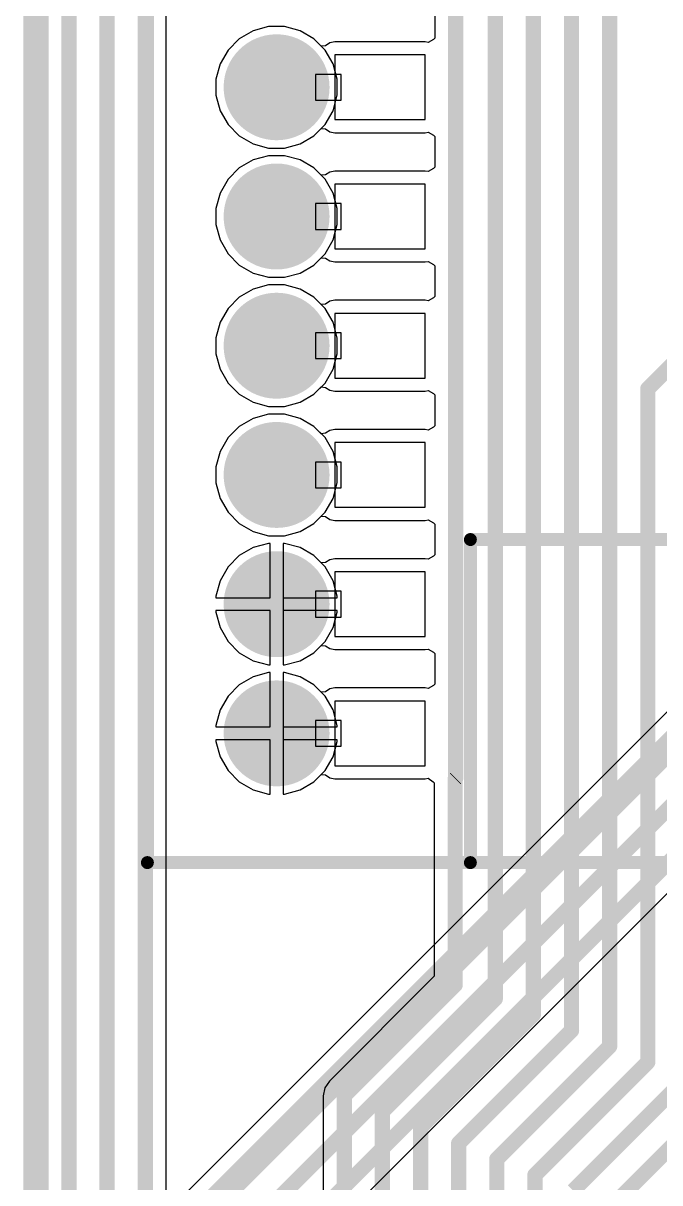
# Model space of a CAD drawing. Header units: inches. Extents: x -0.01 to 4.3, y -0.01 to 7.88.
# Drawn here: x 2.457 to 2.949, y 5.09 to 5.987 of the extents above; entities that cross this region are included whole.
import ezdxf

# ---------------------------------------------------------------- set-up
doc = ezdxf.new("R2010")
doc.units = ezdxf.units.IN
doc.header["$MEASUREMENT"] = 0
for name, color, linetype in [('Bottom Layer', 5, 'Continuous'), ('Bottom Solder', 6, 'Continuous'), ('Mechanical 1', 6, 'Continuous'), ('Multi-Layer', 9, 'Continuous'), ('Pad Holes', 156, 'Continuous'), ('Top Layer', 1, 'Continuous'), ('Top Overlay', 2, 'Continuous'), ('Top Solder', 216, 'Continuous')]:
    doc.layers.add(name, color=color, linetype=linetype)

# ---------------------------------------------------------------- blocks, each defined once
blk = doc.blocks.new('B___P____32')
at = {"layer": 'Bottom Layer'}
h = blk.add_hatch(color=5, dxfattribs=at)
edge = h.paths.add_edge_path()
edge.add_arc((0.3, 0.95), 0.037, 0, 360)
h = blk.add_hatch(color=5, dxfattribs=at)
edge = h.paths.add_edge_path()
edge.add_arc((0.3, 0.85), 0.037, 0, 360)
h = blk.add_hatch(color=5, dxfattribs=at)
edge = h.paths.add_edge_path()
edge.add_arc((0.3, 0.75), 0.037, 0, 360)
h = blk.add_hatch(color=5, dxfattribs=at)
edge = h.paths.add_edge_path()
edge.add_arc((0.3, 0.65), 0.037, 0, 360)
h = blk.add_hatch(color=5, dxfattribs=at)
edge = h.paths.add_edge_path()
edge.add_arc((0.3, 0.55), 0.037, 0, 360)
h = blk.add_hatch(color=5, dxfattribs=at)
edge = h.paths.add_edge_path()
edge.add_arc((0.3, 0.45), 0.037, 0, 360)
at = {"layer": 'Bottom Solder'}
h = blk.add_hatch(color=6, dxfattribs=at)
edge = h.paths.add_edge_path()
edge.add_arc((0.3, 0.95), 0.041, 0, 360)
h = blk.add_hatch(color=6, dxfattribs=at)
edge = h.paths.add_edge_path()
edge.add_arc((0.3, 0.85), 0.041, 0, 360)
h = blk.add_hatch(color=6, dxfattribs=at)
edge = h.paths.add_edge_path()
edge.add_arc((0.3, 0.75), 0.041, 0, 360)
h = blk.add_hatch(color=6, dxfattribs=at)
edge = h.paths.add_edge_path()
edge.add_arc((0.3, 0.65), 0.041, 0, 360)
h = blk.add_hatch(color=6, dxfattribs=at)
edge = h.paths.add_edge_path()
edge.add_arc((0.3, 0.55), 0.041, 0, 360)
h = blk.add_hatch(color=6, dxfattribs=at)
edge = h.paths.add_edge_path()
edge.add_arc((0.3, 0.45), 0.041, 0, 360)
at = {"layer": 'Multi-Layer'}
h = blk.add_hatch(color=9, dxfattribs=at)
edge = h.paths.add_edge_path()
edge.add_arc((0.3, 0.95), 0.037, 0, 360)
h = blk.add_hatch(color=9, dxfattribs=at)
edge = h.paths.add_edge_path()
edge.add_arc((0.3, 0.85), 0.037, 0, 360)
h = blk.add_hatch(color=9, dxfattribs=at)
edge = h.paths.add_edge_path()
edge.add_arc((0.3, 0.75), 0.037, 0, 360)
h = blk.add_hatch(color=9, dxfattribs=at)
edge = h.paths.add_edge_path()
edge.add_arc((0.3, 0.65), 0.037, 0, 360)
h = blk.add_hatch(color=9, dxfattribs=at)
edge = h.paths.add_edge_path()
edge.add_arc((0.3, 0.55), 0.037, 0, 360)
h = blk.add_hatch(color=9, dxfattribs=at)
edge = h.paths.add_edge_path()
edge.add_arc((0.3, 0.45), 0.037, 0, 360)
at = {"layer": 'Pad Holes'}
h = blk.add_hatch(color=7, dxfattribs=at)
edge = h.paths.add_edge_path()
edge.add_arc((0.3, 0.95), 0.02, 0, 360)
h = blk.add_hatch(color=7, dxfattribs=at)
edge = h.paths.add_edge_path()
edge.add_arc((0.3, 0.85), 0.02, 0, 360)
h = blk.add_hatch(color=7, dxfattribs=at)
edge = h.paths.add_edge_path()
edge.add_arc((0.3, 0.75), 0.02, 0, 360)
h = blk.add_hatch(color=7, dxfattribs=at)
edge = h.paths.add_edge_path()
edge.add_arc((0.3, 0.65), 0.02, 0, 360)
h = blk.add_hatch(color=7, dxfattribs=at)
edge = h.paths.add_edge_path()
edge.add_arc((0.3, 0.55), 0.02, 0, 360)
h = blk.add_hatch(color=7, dxfattribs=at)
edge = h.paths.add_edge_path()
edge.add_arc((0.3, 0.45), 0.02, 0, 360)
at = {"layer": 'Top Layer'}
h = blk.add_hatch(color=1, dxfattribs=at)
edge = h.paths.add_edge_path()
edge.add_arc((0.3, 0.95), 0.037, 0, 360)
h = blk.add_hatch(color=1, dxfattribs=at)
edge = h.paths.add_edge_path()
edge.add_arc((0.3, 0.85), 0.037, 0, 360)
h = blk.add_hatch(color=1, dxfattribs=at)
edge = h.paths.add_edge_path()
edge.add_arc((0.3, 0.75), 0.037, 0, 360)
h = blk.add_hatch(color=1, dxfattribs=at)
edge = h.paths.add_edge_path()
edge.add_arc((0.3, 0.65), 0.037, 0, 360)
h = blk.add_hatch(color=1, dxfattribs=at)
edge = h.paths.add_edge_path()
edge.add_arc((0.3, 0.55), 0.037, 0, 360)
h = blk.add_hatch(color=1, dxfattribs=at)
edge = h.paths.add_edge_path()
edge.add_arc((0.3, 0.45), 0.037, 0, 360)
at = {"layer": 'Top Solder'}
h = blk.add_hatch(color=216, dxfattribs=at)
edge = h.paths.add_edge_path()
edge.add_arc((0.3, 0.95), 0.041, 0, 360)
h = blk.add_hatch(color=216, dxfattribs=at)
edge = h.paths.add_edge_path()
edge.add_arc((0.3, 0.85), 0.041, 0, 360)
h = blk.add_hatch(color=216, dxfattribs=at)
edge = h.paths.add_edge_path()
edge.add_arc((0.3, 0.75), 0.041, 0, 360)
h = blk.add_hatch(color=216, dxfattribs=at)
edge = h.paths.add_edge_path()
edge.add_arc((0.3, 0.65), 0.041, 0, 360)
h = blk.add_hatch(color=216, dxfattribs=at)
edge = h.paths.add_edge_path()
edge.add_arc((0.3, 0.55), 0.041, 0, 360)
h = blk.add_hatch(color=216, dxfattribs=at)
edge = h.paths.add_edge_path()
edge.add_arc((0.3, 0.45), 0.041, 0, 360)
at = {"layer": 'Bottom Layer'}
for p, q in [((0.255, 0.975), (0.185, 0.975)), ((0.185, 0.975), (0.185, 0.925)), ((0.255, 0.925), (0.255, 0.975)), ((0.27, 0.96), (0.25, 0.96)), ((0.25, 0.96), (0.25, 0.94)), ((0.27, 0.94), (0.27, 0.96)), ((0.25, 0.94), (0.27, 0.94)), ((0.185, 0.925), (0.255, 0.925)), ((0.255, 0.875), (0.185, 0.875)), ((0.185, 0.875), (0.185, 0.825)), ((0.255, 0.825), (0.255, 0.875)), ((0.27, 0.86), (0.25, 0.86)), ((0.25, 0.86), (0.25, 0.84)), ((0.27, 0.84), (0.27, 0.86)), ((0.25, 0.84), (0.27, 0.84)), ((0.185, 0.825), (0.255, 0.825)), ((0.255, 0.775), (0.185, 0.775)), ((0.185, 0.775), (0.185, 0.725)), ((0.255, 0.725), (0.255, 0.775)), ((0.27, 0.76), (0.25, 0.76)), ((0.25, 0.76), (0.25, 0.74)), ((0.27, 0.74), (0.27, 0.76)), ((0.25, 0.74), (0.27, 0.74)), ((0.185, 0.725), (0.255, 0.725)), ((0.255, 0.675), (0.185, 0.675)), ((0.185, 0.675), (0.185, 0.625)), ((0.255, 0.625), (0.255, 0.675)), ((0.27, 0.66), (0.25, 0.66)), ((0.25, 0.66), (0.25, 0.64)), ((0.27, 0.64), (0.27, 0.66)), ((0.25, 0.64), (0.27, 0.64)), ((0.185, 0.625), (0.255, 0.625)), ((0.255, 0.575), (0.185, 0.575)), ((0.185, 0.575), (0.185, 0.525)), ((0.255, 0.525), (0.255, 0.575)), ((0.27, 0.56), (0.25, 0.56)), ((0.25, 0.56), (0.25, 0.54)), ((0.27, 0.54), (0.27, 0.56)), ((0.25, 0.54), (0.27, 0.54)), ((0.185, 0.525), (0.255, 0.525)), ((0.255, 0.475), (0.185, 0.475)), ((0.185, 0.475), (0.185, 0.425)), ((0.255, 0.425), (0.255, 0.475)), ((0.27, 0.46), (0.25, 0.46)), ((0.25, 0.46), (0.25, 0.44)), ((0.27, 0.44), (0.27, 0.46)), ((0.25, 0.44), (0.27, 0.44)), ((0.185, 0.425), (0.255, 0.425))]:
    blk.add_line(p, q, dxfattribs=at)
at = {"layer": 'Top Overlay'}
for points in [[(0.4, 1.05, 0.01, 0.01, 0), (-0.4, 1.05, 0.01, 0.01, 0)], [(0.15, 1.05, 0.01, 0.01, 0), (-0.15, 1.05, 0.01, 0.01, 0)], [(0.15, 1.05, 0.01, 0.01, 0), (0.15, 0.8, 0.01, 0.01, 0)], [(0.4, 1.05, 0.01, 0.01, 0), (0.4, -1.05, 0.01, 0.01, 0)], [(0.15, 0.8, 0.01, 0.01, 0), (-0.15, 0.8, 0.01, 0.01, 0)]]:
    blk.add_lwpolyline(points, format="xyseb", dxfattribs=at)
for points in [[(0.1475, 1.05, 0.005, 0.005, 1), (0.1525, 1.05, 0.005, 0.005, 1)], [(0.1475, 1.05, 0.005, 0.005, 1), (0.1525, 1.05, 0.005, 0.005, 1)], [(0.3975, 1.05, 0.005, 0.005, 1), (0.4025, 1.05, 0.005, 0.005, 1)], [(0.3975, 1.05, 0.005, 0.005, 1), (0.4025, 1.05, 0.005, 0.005, 1)], [(0.1475, 0.8, 0.005, 0.005, 1), (0.1525, 0.8, 0.005, 0.005, 1)], [(0.1475, 0.8, 0.005, 0.005, 1), (0.1525, 0.8, 0.005, 0.005, 1)]]:
    blk.add_lwpolyline(points, format="xyseb", close=True, dxfattribs=at)

msp = doc.modelspace()

# ---------------------------------------------------------------- linework, layer by layer
at = {"layer": 'Bottom Layer'}
for p, q in [((2.56732, 4.83697), (2.56732, 6.52943)), ((2.77516, 5.9997), (2.77516, 5.97589)), ((2.63461, 5.98159), (2.6239, 5.9754)), ((2.64657, 5.9848), (2.63461, 5.98159)), ((2.65894, 5.9848), (2.64657, 5.9848)), ((2.6709, 5.98159), (2.65894, 5.9848)), ((2.68161, 5.9754), (2.6709, 5.98159)), ((2.6239, 5.9754), (2.61515, 5.96665)), ((2.68733, 5.96969), (2.68161, 5.9754)), ((2.69055, 5.97), (2.68733, 5.96969)), ((2.69385, 5.97222), (2.69055, 5.97)), ((2.69776, 5.97299), (2.69385, 5.97222)), ((2.76776, 5.97299), (2.69776, 5.97299)), ((2.77016, 5.97251), (2.76776, 5.97299)), ((2.77418, 5.97486), (2.77016, 5.97251)), ((2.77516, 5.97589), (2.77418, 5.97486)), ((2.61515, 5.96665), (2.60896, 5.95594)), ((2.60896, 5.95594), (2.60576, 5.94398)), ((2.60576, 5.94398), (2.60576, 5.93161)), ((2.60576, 5.93161), (2.60896, 5.91965)), ((2.60896, 5.91965), (2.61515, 5.90894)), ((2.61515, 5.90894), (2.6239, 5.90019)), ((2.68161, 5.90019), (2.68733, 5.9059)), ((2.68733, 5.9059), (2.69055, 5.90559)), ((2.69055, 5.90559), (2.69385, 5.90338)), ((2.6239, 5.90019), (2.63461, 5.894)), ((2.6709, 5.894), (2.68161, 5.90019)), ((2.69385, 5.90338), (2.69776, 5.9026)), ((2.69776, 5.9026), (2.76776, 5.9026)), ((2.76776, 5.9026), (2.77016, 5.90308)), ((2.77016, 5.90308), (2.77418, 5.90073)), ((2.77418, 5.90073), (2.77516, 5.8997)), ((2.77516, 5.8997), (2.77516, 5.87589)), ((2.63461, 5.894), (2.64657, 5.8908)), ((2.64657, 5.8908), (2.65894, 5.8908)), ((2.65894, 5.8908), (2.6709, 5.894)), ((2.63461, 5.88159), (2.6239, 5.8754)), ((2.64657, 5.8848), (2.63461, 5.88159)), ((2.65894, 5.8848), (2.64657, 5.8848)), ((2.6709, 5.88159), (2.65894, 5.8848)), ((2.68161, 5.8754), (2.6709, 5.88159)), ((2.6239, 5.8754), (2.61515, 5.86665)), ((2.68733, 5.86969), (2.68161, 5.8754)), ((2.69055, 5.87), (2.68733, 5.86969)), ((2.69385, 5.87222), (2.69055, 5.87)), ((2.69776, 5.87299), (2.69385, 5.87222)), ((2.76776, 5.87299), (2.69776, 5.87299)), ((2.77016, 5.87251), (2.76776, 5.87299)), ((2.77418, 5.87486), (2.77016, 5.87251)), ((2.77516, 5.87589), (2.77418, 5.87486)), ((2.61515, 5.86665), (2.60896, 5.85594)), ((2.60896, 5.85594), (2.60576, 5.84398)), ((2.60576, 5.84398), (2.60576, 5.83161)), ((2.60576, 5.83161), (2.60896, 5.81965)), ((2.60896, 5.81965), (2.61515, 5.80894)), ((2.61515, 5.80894), (2.6239, 5.80019)), ((2.6239, 5.80019), (2.63461, 5.794)), ((2.6709, 5.794), (2.68161, 5.80019)), ((2.68161, 5.80019), (2.68733, 5.8059)), ((2.68733, 5.8059), (2.69055, 5.80559)), ((2.69055, 5.80559), (2.69385, 5.80338)), ((2.69385, 5.80338), (2.69776, 5.8026)), ((2.69776, 5.8026), (2.76776, 5.8026)), ((2.76776, 5.8026), (2.77016, 5.80308)), ((2.77016, 5.80308), (2.77418, 5.80073)), ((2.77418, 5.80073), (2.77516, 5.7997)), ((2.77516, 5.7997), (2.77516, 5.77589)), ((2.63461, 5.794), (2.64657, 5.7908)), ((2.64657, 5.7908), (2.65894, 5.7908)), ((2.65894, 5.7908), (2.6709, 5.794)), ((2.63461, 5.78159), (2.6239, 5.7754)), ((2.64657, 5.7848), (2.63461, 5.78159)), ((2.65894, 5.7848), (2.64657, 5.7848)), ((2.6709, 5.78159), (2.65894, 5.7848)), ((2.68161, 5.7754), (2.6709, 5.78159)), ((2.6239, 5.7754), (2.61515, 5.76665)), ((2.68733, 5.76969), (2.68161, 5.7754)), ((2.69385, 5.77222), (2.69055, 5.77001)), ((2.69776, 5.77299), (2.69385, 5.77222)), ((2.76776, 5.77299), (2.69776, 5.77299)), ((2.77016, 5.77251), (2.76776, 5.77299)), ((2.77418, 5.77486), (2.77016, 5.77251)), ((2.77516, 5.77589), (2.77418, 5.77486)), ((2.61515, 5.76665), (2.60896, 5.75594)), ((2.69055, 5.77001), (2.68733, 5.76969)), ((2.60896, 5.75594), (2.60576, 5.74398)), ((2.60576, 5.74398), (2.60576, 5.73161)), ((2.60576, 5.73161), (2.60896, 5.71965)), ((2.60896, 5.71965), (2.61515, 5.70894)), ((2.61515, 5.70894), (2.6239, 5.70019)), ((2.6239, 5.70019), (2.63461, 5.694)), ((2.6709, 5.694), (2.68161, 5.70019)), ((2.68161, 5.70019), (2.68733, 5.7059)), ((2.68733, 5.7059), (2.69055, 5.70559)), ((2.69055, 5.70559), (2.69385, 5.70338)), ((2.69385, 5.70338), (2.69776, 5.7026)), ((2.69776, 5.7026), (2.76776, 5.7026)), ((2.76776, 5.7026), (2.77016, 5.70308)), ((2.77016, 5.70308), (2.77418, 5.70073)), ((2.77418, 5.70073), (2.77516, 5.6997)), ((2.77516, 5.6997), (2.77516, 5.67589)), ((2.63461, 5.694), (2.64657, 5.6908)), ((2.64657, 5.6908), (2.65894, 5.6908)), ((2.65894, 5.6908), (2.6709, 5.694)), ((2.63461, 5.68159), (2.6239, 5.6754)), ((2.64657, 5.6848), (2.63461, 5.68159)), ((2.65894, 5.6848), (2.64657, 5.6848)), ((2.6709, 5.68159), (2.65894, 5.6848)), ((2.68161, 5.6754), (2.6709, 5.68159)), ((2.6239, 5.6754), (2.61515, 5.66665)), ((2.68733, 5.66969), (2.68161, 5.6754)), ((2.69385, 5.67222), (2.69055, 5.67)), ((2.69776, 5.67299), (2.69385, 5.67222)), ((2.76776, 5.67299), (2.69776, 5.67299)), ((2.77016, 5.67251), (2.76776, 5.67299)), ((2.77418, 5.67486), (2.77016, 5.67251)), ((2.77516, 5.67589), (2.77418, 5.67486)), ((2.61515, 5.66665), (2.60896, 5.65594)), ((2.69055, 5.67), (2.68733, 5.66969)), ((2.60896, 5.65594), (2.60576, 5.64398)), ((2.60576, 5.64398), (2.60576, 5.63161)), ((2.60576, 5.63161), (2.60896, 5.61965)), ((2.60896, 5.61965), (2.61515, 5.60894)), ((2.61515, 5.60894), (2.6239, 5.60019)), ((2.6239, 5.60019), (2.63461, 5.594)), ((2.6709, 5.594), (2.68161, 5.60019)), ((2.68161, 5.60019), (2.68733, 5.6059)), ((2.68733, 5.6059), (2.69055, 5.60559)), ((2.69055, 5.60559), (2.69385, 5.60338)), ((2.69385, 5.60338), (2.69776, 5.6026)), ((2.69776, 5.6026), (2.76776, 5.6026)), ((2.76776, 5.6026), (2.77016, 5.60308)), ((2.77016, 5.60308), (2.77418, 5.60073)), ((2.77418, 5.60073), (2.77516, 5.5997)), ((2.63461, 5.594), (2.64657, 5.5908)), ((2.65894, 5.5908), (2.6709, 5.594)), ((2.77516, 5.5997), (2.77516, 5.57589)), ((2.64657, 5.5848), (2.63461, 5.58159)), ((2.64657, 5.5908), (2.65894, 5.5908)), ((2.64776, 5.5848), (2.64657, 5.5848)), ((2.64776, 5.5428), (2.64776, 5.5848)), ((2.65894, 5.5848), (2.65776, 5.5848)), ((2.65776, 5.5848), (2.65776, 5.5378)), ((2.6709, 5.58159), (2.65894, 5.5848)), ((2.6239, 5.5754), (2.61515, 5.56665)), ((2.63461, 5.58159), (2.6239, 5.5754)), ((2.68161, 5.5754), (2.6709, 5.58159)), ((2.68733, 5.56969), (2.68161, 5.5754)), ((2.69776, 5.57299), (2.69385, 5.57222)), ((2.76776, 5.57299), (2.69776, 5.57299)), ((2.77016, 5.57251), (2.76776, 5.57299)), ((2.77418, 5.57486), (2.77016, 5.57251)), ((2.77516, 5.57589), (2.77418, 5.57486)), ((2.61515, 5.56665), (2.60896, 5.55594)), ((2.69055, 5.57001), (2.68733, 5.56969)), ((2.69385, 5.57222), (2.69055, 5.57001)), ((2.60896, 5.55594), (2.60576, 5.54398)), ((2.60576, 5.54398), (2.60576, 5.5428)), ((2.60576, 5.5428), (2.64776, 5.5428)), ((2.65776, 5.5378), (2.65776, 5.4908)), ((2.64776, 5.5328), (2.60576, 5.5328)), ((2.60576, 5.5328), (2.60576, 5.53161)), ((2.60576, 5.53161), (2.60896, 5.51965)), ((2.64776, 5.4908), (2.64776, 5.5328)), ((2.60896, 5.51965), (2.61515, 5.50894)), ((2.61515, 5.50894), (2.6239, 5.50019)), ((2.68161, 5.50019), (2.68733, 5.5059)), ((2.68733, 5.5059), (2.69055, 5.50559)), ((2.69055, 5.50559), (2.69385, 5.50338)), ((2.69385, 5.50338), (2.69776, 5.5026)), ((2.69776, 5.5026), (2.76776, 5.5026)), ((2.76776, 5.5026), (2.77016, 5.50308)), ((2.77016, 5.50308), (2.77418, 5.50073)), ((2.6239, 5.50019), (2.63461, 5.494)), ((2.63461, 5.494), (2.64657, 5.4908)), ((2.65894, 5.4908), (2.6709, 5.494)), ((2.6709, 5.494), (2.68161, 5.50019)), ((2.77418, 5.50073), (2.77516, 5.4997)), ((2.77516, 5.4997), (2.77516, 5.47589)), ((2.64657, 5.4848), (2.63461, 5.48159)), ((2.64657, 5.4908), (2.64776, 5.4908)), ((2.64776, 5.4848), (2.64657, 5.4848)), ((2.64776, 5.4428), (2.64776, 5.4848)), ((2.65776, 5.4908), (2.65894, 5.4908)), ((2.65894, 5.4848), (2.65776, 5.4848)), ((2.65776, 5.4848), (2.65776, 5.4378)), ((2.6709, 5.48159), (2.65894, 5.4848)), ((2.6239, 5.4754), (2.61515, 5.46665)), ((2.63461, 5.48159), (2.6239, 5.4754)), ((2.68161, 5.4754), (2.6709, 5.48159)), ((2.68733, 5.46969), (2.68161, 5.4754)), ((2.77418, 5.47486), (2.77016, 5.47251)), ((2.77516, 5.47589), (2.77418, 5.47486)), ((2.61515, 5.46665), (2.60896, 5.45594)), ((2.69055, 5.47), (2.68733, 5.46969)), ((2.69385, 5.47222), (2.69055, 5.47)), ((2.69776, 5.47299), (2.69385, 5.47222)), ((2.76776, 5.47299), (2.69776, 5.47299)), ((2.77016, 5.47251), (2.76776, 5.47299)), ((2.60896, 5.45594), (2.60576, 5.44398)), ((2.60576, 5.44398), (2.60576, 5.4428)), ((2.60576, 5.4428), (2.64776, 5.4428)), ((2.64776, 5.4328), (2.60576, 5.4328)), ((2.60576, 5.4328), (2.60576, 5.43161)), ((2.60576, 5.43161), (2.60896, 5.41965)), ((2.64776, 5.3908), (2.64776, 5.4328)), ((2.65776, 5.4378), (2.65776, 5.3908)), ((2.60896, 5.41965), (2.61515, 5.40894)), ((2.61515, 5.40894), (2.6239, 5.40019)), ((2.68161, 5.40019), (2.68733, 5.4059)), ((2.68733, 5.4059), (2.69055, 5.40559)), ((2.69055, 5.40559), (2.69385, 5.40338)), ((2.69385, 5.40338), (2.69776, 5.4026)), ((2.69776, 5.4026), (2.76776, 5.4026)), ((2.76776, 5.4026), (2.76995, 5.40304)), ((2.76995, 5.40304), (2.77403, 5.40039)), ((2.6239, 5.40019), (2.63461, 5.394)), ((2.63461, 5.394), (2.64657, 5.3908)), ((2.65894, 5.3908), (2.6709, 5.394)), ((2.6709, 5.394), (2.68161, 5.40019)), ((2.77403, 5.40039), (2.77478, 5.39945)), ((2.77478, 5.39945), (2.77478, 5.24985)), ((2.64657, 5.3908), (2.64776, 5.3908)), ((2.65776, 5.3908), (2.65894, 5.3908)), ((2.77478, 5.24985), (2.69366, 5.16873)), ((2.69014, 5.16346), (2.68891, 5.15726)), ((2.69366, 5.16873), (2.69014, 5.16346)), ((2.68891, 5.15726), (2.68891, 4.95184))]:
    msp.add_line(p, q, dxfattribs=at)
for points in [[(2.49205, 4.4636, 0.01181, 0.01181, 0), (2.49205, 7.3455, 0.01181, 0.01181, 0)], [(2.52158, 4.45137, 0.01181, 0.01181, 0), (2.52158, 6.60662, 0.01181, 0.01181, 0)], [(2.55111, 4.43914, 0.01181, 0.01181, 0), (2.55111, 6.53614, 0.01181, 0.01181, 0)], [(2.79138, 5.40301, 0.01181, 0.01181, 0), (2.79138, 6.26814, 0.01181, 0.01181, 0)], [(2.822, 5.23237, 0.01181, 0.01181, 0), (2.822, 6.23869, 0.01181, 0.01181, 0)], [(2.85153, 5.22014, 0.01181, 0.01181, 0), (2.85153, 6.19077, 0.01181, 0.01181, 0)], [(2.88105, 5.20791, 0.01181, 0.01181, 0), (2.88105, 6.1395, 0.01181, 0.01181, 0)], [(2.91058, 5.19568, 0.01181, 0.01181, 0), (2.91058, 6.0594, 0.01181, 0.01181, 0)], [(2.94011, 5.70443, 0.01181, 0.01181, 0), (2.9953, 5.75962, 0.01181, 0.01181, 0)], [(2.94011, 5.18345, 0.01181, 0.01181, 0), (2.94011, 5.70443, 0.01181, 0.01181, 0)], [(2.791, 5.40263, 0.01181, 0.01181, 0), (2.79138, 5.40301, 0.01181, 0.01181, 0)], [(2.791, 5.24313, 0.01181, 0.01181, 0), (2.791, 5.40263, 0.01181, 0.01181, 0)], [(2.70513, 5.15726, 0.01181, 0.01181, 0), (2.791, 5.24313, 0.01181, 0.01181, 0)], [(2.73465, 5.14503, 0.01181, 0.01181, 0), (2.822, 5.23237, 0.01181, 0.01181, 0)], [(2.76418, 5.1328, 0.01181, 0.01181, 0), (2.85153, 5.22014, 0.01181, 0.01181, 0)], [(2.79371, 5.12057, 0.01181, 0.01181, 0), (2.88105, 5.20791, 0.01181, 0.01181, 0)], [(2.91182, 5.07164, 0.01181, 0.01181, 0), (3.0453, 5.20513, 0.01181, 0.01181, 0)], [(2.82324, 5.10834, 0.01181, 0.01181, 0), (2.91058, 5.19568, 0.01181, 0.01181, 0)], [(2.85276, 5.09611, 0.01181, 0.01181, 0), (2.94011, 5.18345, 0.01181, 0.01181, 0)], [(2.88229, 5.08388, 0.01181, 0.01181, 0), (2.96964, 5.17122, 0.01181, 0.01181, 0)], [(2.70513, 4.94513, 0.01181, 0.01181, 0), (2.70513, 5.15726, 0.01181, 0.01181, 0)], [(2.73465, 4.9329, 0.01181, 0.01181, 0), (2.73465, 5.14503, 0.01181, 0.01181, 0)], [(2.76418, 4.92067, 0.01181, 0.01181, 0), (2.76418, 5.1328, 0.01181, 0.01181, 0)], [(2.79371, 4.90843, 0.01181, 0.01181, 0), (2.79371, 5.12057, 0.01181, 0.01181, 0)], [(2.82324, 4.8962, 0.01181, 0.01181, 0), (2.82324, 5.10834, 0.01181, 0.01181, 0)], [(2.85276, 4.88397, 0.01181, 0.01181, 0), (2.85276, 5.09611, 0.01181, 0.01181, 0)]]:
    msp.add_lwpolyline(points, format="xyseb", dxfattribs=at)
for points in [[(2.93716, 5.70443, 0.00591, 0.00591, 1), (2.94306, 5.70443, 0.00591, 0.00591, 1)], [(2.93716, 5.70443, 0.00591, 0.00591, 1), (2.94306, 5.70443, 0.00591, 0.00591, 1)], [(2.78805, 5.40263, 0.00591, 0.00591, 1), (2.79395, 5.40263, 0.00591, 0.00591, 1)], [(2.78805, 5.40263, 0.00591, 0.00591, 1), (2.79395, 5.40263, 0.00591, 0.00591, 1)], [(2.78843, 5.40301, 0.00591, 0.00591, 1), (2.79433, 5.40301, 0.00591, 0.00591, 1)], [(2.78843, 5.40301, 0.00591, 0.00591, 1), (2.79433, 5.40301, 0.00591, 0.00591, 1)], [(2.78805, 5.24313, 0.00591, 0.00591, 1), (2.79395, 5.24313, 0.00591, 0.00591, 1)], [(2.78805, 5.24313, 0.00591, 0.00591, 1), (2.79395, 5.24313, 0.00591, 0.00591, 1)], [(2.81905, 5.23237, 0.00591, 0.00591, 1), (2.82495, 5.23237, 0.00591, 0.00591, 1)], [(2.81905, 5.23237, 0.00591, 0.00591, 1), (2.82495, 5.23237, 0.00591, 0.00591, 1)], [(2.84857, 5.22014, 0.00591, 0.00591, 1), (2.85448, 5.22014, 0.00591, 0.00591, 1)], [(2.84857, 5.22014, 0.00591, 0.00591, 1), (2.85448, 5.22014, 0.00591, 0.00591, 1)], [(2.8781, 5.20791, 0.00591, 0.00591, 1), (2.88401, 5.20791, 0.00591, 0.00591, 1)], [(2.8781, 5.20791, 0.00591, 0.00591, 1), (2.88401, 5.20791, 0.00591, 0.00591, 1)], [(2.90763, 5.19568, 0.00591, 0.00591, 1), (2.91354, 5.19568, 0.00591, 0.00591, 1)], [(2.90763, 5.19568, 0.00591, 0.00591, 1), (2.91354, 5.19568, 0.00591, 0.00591, 1)], [(2.93716, 5.18345, 0.00591, 0.00591, 1), (2.94306, 5.18345, 0.00591, 0.00591, 1)], [(2.93716, 5.18345, 0.00591, 0.00591, 1), (2.94306, 5.18345, 0.00591, 0.00591, 1)], [(2.70217, 5.15726, 0.00591, 0.00591, 1), (2.70808, 5.15726, 0.00591, 0.00591, 1)], [(2.70217, 5.15726, 0.00591, 0.00591, 1), (2.70808, 5.15726, 0.00591, 0.00591, 1)], [(2.7317, 5.14503, 0.00591, 0.00591, 1), (2.73761, 5.14503, 0.00591, 0.00591, 1)], [(2.7317, 5.14503, 0.00591, 0.00591, 1), (2.73761, 5.14503, 0.00591, 0.00591, 1)], [(2.76123, 5.1328, 0.00591, 0.00591, 1), (2.76713, 5.1328, 0.00591, 0.00591, 1)], [(2.76123, 5.1328, 0.00591, 0.00591, 1), (2.76713, 5.1328, 0.00591, 0.00591, 1)], [(2.79076, 5.12057, 0.00591, 0.00591, 1), (2.79666, 5.12057, 0.00591, 0.00591, 1)], [(2.79076, 5.12057, 0.00591, 0.00591, 1), (2.79666, 5.12057, 0.00591, 0.00591, 1)], [(2.82028, 5.10834, 0.00591, 0.00591, 1), (2.82619, 5.10834, 0.00591, 0.00591, 1)], [(2.82028, 5.10834, 0.00591, 0.00591, 1), (2.82619, 5.10834, 0.00591, 0.00591, 1)], [(2.84981, 5.09611, 0.00591, 0.00591, 1), (2.85572, 5.09611, 0.00591, 0.00591, 1)], [(2.84981, 5.09611, 0.00591, 0.00591, 1), (2.85572, 5.09611, 0.00591, 0.00591, 1)]]:
    msp.add_lwpolyline(points, format="xyseb", close=True, dxfattribs=at)
at = {"layer": 'Mechanical 1'}
for points in [[(2.46154, 4.49313, 0.00984, 0.00984, 0), (2.46154, 7.75591, 0.00984, 0.00984, 0)], [(2.47138, 4.49291, 0.00984, 0.00984, 0), (2.47138, 7.75569, 0.00984, 0.00984, 0)]]:
    msp.add_lwpolyline(points, format="xyseb", dxfattribs=at)
at = {"layer": 'Top Layer'}
for p, q in [((2.56732, 5.074), (2.56732, 6.72943)), ((2.63461, 5.98159), (2.6239, 5.9754)), ((2.64657, 5.9848), (2.63461, 5.98159)), ((2.65894, 5.9848), (2.64657, 5.9848)), ((2.6709, 5.98159), (2.65894, 5.9848)), ((2.68161, 5.9754), (2.6709, 5.98159)), ((2.6239, 5.9754), (2.61515, 5.96665)), ((2.69037, 5.96665), (2.68161, 5.9754)), ((2.61515, 5.96665), (2.60896, 5.95594)), ((2.69655, 5.95594), (2.69037, 5.96665)), ((2.60896, 5.95594), (2.60576, 5.94398)), ((2.69976, 5.94398), (2.69655, 5.95594)), ((2.60576, 5.94398), (2.60576, 5.93161)), ((2.69976, 5.93161), (2.69976, 5.94398)), ((2.60576, 5.93161), (2.60896, 5.91965)), ((2.69655, 5.91965), (2.69976, 5.93161)), ((2.60896, 5.91965), (2.61515, 5.90894)), ((2.69037, 5.90894), (2.69655, 5.91965)), ((2.61515, 5.90894), (2.6239, 5.90019)), ((2.68161, 5.90019), (2.69037, 5.90894)), ((2.6239, 5.90019), (2.63461, 5.894)), ((2.6709, 5.894), (2.68161, 5.90019)), ((2.63461, 5.894), (2.64657, 5.8908)), ((2.64657, 5.8908), (2.65894, 5.8908)), ((2.65894, 5.8908), (2.6709, 5.894)), ((2.63461, 5.88159), (2.6239, 5.8754)), ((2.64657, 5.8848), (2.63461, 5.88159)), ((2.65894, 5.8848), (2.64657, 5.8848)), ((2.6709, 5.88159), (2.65894, 5.8848)), ((2.68161, 5.8754), (2.6709, 5.88159)), ((2.6239, 5.8754), (2.61515, 5.86665)), ((2.69037, 5.86665), (2.68161, 5.8754)), ((2.61515, 5.86665), (2.60896, 5.85594)), ((2.69655, 5.85594), (2.69037, 5.86665)), ((2.60896, 5.85594), (2.60576, 5.84398)), ((2.69976, 5.84398), (2.69655, 5.85594)), ((2.60576, 5.84398), (2.60576, 5.83161)), ((2.69976, 5.83161), (2.69976, 5.84398)), ((2.60576, 5.83161), (2.60896, 5.81965)), ((2.69655, 5.81965), (2.69976, 5.83161)), ((2.60896, 5.81965), (2.61515, 5.80894)), ((2.69037, 5.80894), (2.69655, 5.81965)), ((2.61515, 5.80894), (2.6239, 5.80019)), ((2.68161, 5.80019), (2.69037, 5.80894)), ((2.6239, 5.80019), (2.63461, 5.794)), ((2.6709, 5.794), (2.68161, 5.80019)), ((2.63461, 5.794), (2.64657, 5.7908)), ((2.64657, 5.7908), (2.65894, 5.7908)), ((2.65894, 5.7908), (2.6709, 5.794)), ((2.63461, 5.78159), (2.6239, 5.7754)), ((2.64657, 5.7848), (2.63461, 5.78159)), ((2.65894, 5.7848), (2.64657, 5.7848)), ((2.6709, 5.78159), (2.65894, 5.7848)), ((2.68161, 5.7754), (2.6709, 5.78159)), ((2.6239, 5.7754), (2.61515, 5.76665)), ((2.69037, 5.76665), (2.68161, 5.7754)), ((2.61515, 5.76665), (2.60896, 5.75594)), ((2.69655, 5.75594), (2.69037, 5.76665)), ((2.60896, 5.75594), (2.60576, 5.74398)), ((2.69976, 5.74398), (2.69655, 5.75594)), ((2.60576, 5.74398), (2.60576, 5.73161)), ((2.69976, 5.73161), (2.69976, 5.74398)), ((2.60576, 5.73161), (2.60896, 5.71965)), ((2.69655, 5.71965), (2.69976, 5.73161)), ((2.60896, 5.71965), (2.61515, 5.70894)), ((2.69037, 5.70894), (2.69655, 5.71965)), ((2.61515, 5.70894), (2.6239, 5.70019)), ((2.68161, 5.70019), (2.69037, 5.70894)), ((2.6239, 5.70019), (2.63461, 5.694)), ((2.6709, 5.694), (2.68161, 5.70019)), ((2.63461, 5.694), (2.64657, 5.6908)), ((2.64657, 5.6908), (2.65894, 5.6908)), ((2.65894, 5.6908), (2.6709, 5.694)), ((2.63461, 5.68159), (2.6239, 5.6754)), ((2.64657, 5.6848), (2.63461, 5.68159)), ((2.65894, 5.6848), (2.64657, 5.6848)), ((2.6709, 5.68159), (2.65894, 5.6848)), ((2.68161, 5.6754), (2.6709, 5.68159)), ((2.6239, 5.6754), (2.61515, 5.66665)), ((2.69037, 5.66665), (2.68161, 5.6754)), ((2.61515, 5.66665), (2.60896, 5.65594)), ((2.69655, 5.65594), (2.69037, 5.66665)), ((2.60896, 5.65594), (2.60576, 5.64398)), ((2.69976, 5.64398), (2.69655, 5.65594)), ((2.60576, 5.64398), (2.60576, 5.63161)), ((2.69976, 5.63161), (2.69976, 5.64398)), ((2.60576, 5.63161), (2.60896, 5.61965)), ((2.69655, 5.61965), (2.69976, 5.63161)), ((2.60896, 5.61965), (2.61515, 5.60894)), ((2.69037, 5.60894), (2.69655, 5.61965)), ((2.61515, 5.60894), (2.6239, 5.60019)), ((2.68161, 5.60019), (2.69037, 5.60894)), ((2.6239, 5.60019), (2.63461, 5.594)), ((2.6709, 5.594), (2.68161, 5.60019)), ((2.63461, 5.594), (2.64657, 5.5908)), ((2.65894, 5.5908), (2.6709, 5.594)), ((2.64657, 5.5848), (2.63461, 5.58159)), ((2.64657, 5.5908), (2.65894, 5.5908)), ((2.64776, 5.5848), (2.64657, 5.5848)), ((2.64776, 5.5428), (2.64776, 5.5848)), ((2.65894, 5.5848), (2.65776, 5.5848)), ((2.65776, 5.5848), (2.65776, 5.5428)), ((2.6709, 5.58159), (2.65894, 5.5848)), ((2.6239, 5.5754), (2.61515, 5.56665)), ((2.63461, 5.58159), (2.6239, 5.5754)), ((2.68161, 5.5754), (2.6709, 5.58159)), ((2.69037, 5.56665), (2.68161, 5.5754)), ((3.06477, 5.56438), (2.57232, 5.07193)), ((2.61515, 5.56665), (2.60896, 5.55594)), ((2.69655, 5.55594), (2.69037, 5.56665)), ((2.60896, 5.55594), (2.60576, 5.54398)), ((2.69976, 5.54398), (2.69655, 5.55594)), ((2.60576, 5.54398), (2.60576, 5.5428)), ((2.60576, 5.5428), (2.64776, 5.5428)), ((2.65776, 5.5428), (2.69976, 5.5428)), ((2.69976, 5.5428), (2.69976, 5.54398)), ((2.64776, 5.5328), (2.60576, 5.5328)), ((2.60576, 5.5328), (2.60576, 5.53161)), ((2.60576, 5.53161), (2.60896, 5.51965)), ((2.64776, 5.4908), (2.64776, 5.5328)), ((2.69976, 5.5328), (2.65776, 5.5328)), ((2.65776, 5.5328), (2.65776, 5.4908)), ((2.69655, 5.51965), (2.69976, 5.53161)), ((2.69976, 5.53161), (2.69976, 5.5328)), ((2.60896, 5.51965), (2.61515, 5.50894)), ((2.69037, 5.50894), (2.69655, 5.51965)), ((2.66378, 5.02276), (3.15946, 5.51844)), ((2.61515, 5.50894), (2.6239, 5.50019)), ((2.68161, 5.50019), (2.69037, 5.50894)), ((2.6239, 5.50019), (2.63461, 5.494)), ((2.63461, 5.494), (2.64657, 5.4908)), ((2.65894, 5.4908), (2.6709, 5.494)), ((2.6709, 5.494), (2.68161, 5.50019)), ((2.64657, 5.4848), (2.63461, 5.48159)), ((2.64657, 5.4908), (2.64776, 5.4908)), ((2.64776, 5.4848), (2.64657, 5.4848)), ((2.64776, 5.4428), (2.64776, 5.4848)), ((2.65776, 5.4908), (2.65894, 5.4908)), ((2.65894, 5.4848), (2.65776, 5.4848)), ((2.65776, 5.4848), (2.65776, 5.4428)), ((2.6709, 5.48159), (2.65894, 5.4848)), ((2.6239, 5.4754), (2.61515, 5.46665)), ((2.63461, 5.48159), (2.6239, 5.4754)), ((2.68161, 5.4754), (2.6709, 5.48159)), ((2.69037, 5.46665), (2.68161, 5.4754)), ((2.61515, 5.46665), (2.60896, 5.45594)), ((2.69655, 5.45594), (2.69037, 5.46665)), ((2.60896, 5.45594), (2.60576, 5.44398)), ((2.69976, 5.44398), (2.69655, 5.45594)), ((2.60576, 5.44398), (2.60576, 5.4428)), ((2.60576, 5.4428), (2.64776, 5.4428)), ((2.65776, 5.4428), (2.69976, 5.4428)), ((2.69976, 5.4428), (2.69976, 5.44398)), ((2.64776, 5.4328), (2.60576, 5.4328)), ((2.60576, 5.4328), (2.60576, 5.43161)), ((2.60576, 5.43161), (2.60896, 5.41965)), ((2.64776, 5.3908), (2.64776, 5.4328)), ((2.69976, 5.4328), (2.65776, 5.4328)), ((2.65776, 5.4328), (2.65776, 5.3908)), ((2.69655, 5.41965), (2.69976, 5.43161)), ((2.69976, 5.43161), (2.69976, 5.4328)), ((2.60896, 5.41965), (2.61515, 5.40894)), ((2.69037, 5.40894), (2.69655, 5.41965)), ((2.61515, 5.40894), (2.6239, 5.40019)), ((2.68161, 5.40019), (2.69037, 5.40894)), ((2.6239, 5.40019), (2.63461, 5.394)), ((2.63461, 5.394), (2.64657, 5.3908)), ((2.65894, 5.3908), (2.6709, 5.394)), ((2.6709, 5.394), (2.68161, 5.40019)), ((2.64657, 5.3908), (2.64776, 5.3908)), ((2.65776, 5.3908), (2.65894, 5.3908))]:
    msp.add_line(p, q, dxfattribs=at)
for points in [[(2.49205, 4.41534, 0.01181, 0.01181, 0), (2.49205, 7.37413, 0.01181, 0.01181, 0)], [(2.52158, 4.37611, 0.01181, 0.01181, 0), (2.52158, 6.80662, 0.01181, 0.01181, 0)], [(2.55111, 4.36388, 0.01181, 0.01181, 0), (2.55111, 6.73614, 0.01181, 0.01181, 0)], [(2.58457, 5.05557, 0.01969, 0.01969, 0), (3.085, 5.556, 0.01969, 0.01969, 0)], [(2.61803, 5.04171, 0.01181, 0.01181, 0), (3.11846, 5.54214, 0.01181, 0.01181, 0)], [(2.64756, 5.02948, 0.01181, 0.01181, 0), (3.14799, 5.52991, 0.01181, 0.01181, 0)]]:
    msp.add_lwpolyline(points, format="xyseb", dxfattribs=at)

# ---------------------------------------------------------------- block references
at = {"rotation": 180}
msp.add_blockref('B___P____32', (2.95276, 6.3878), dxfattribs=at)

doc.saveas('drawing.dxf')
